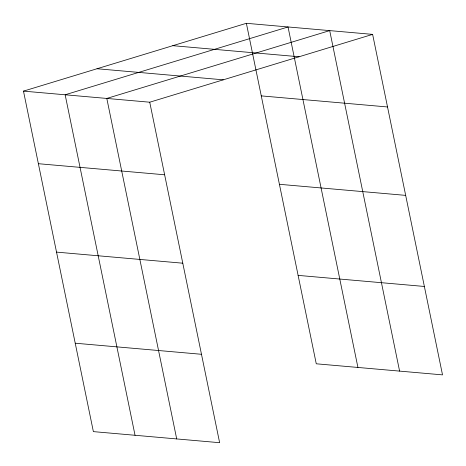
<?xml version="1.0" encoding="UTF-8"?>
<svg xmlns="http://www.w3.org/2000/svg" width="466" height="466" viewBox="0 0 466 466"><rect width="100%" height="100%" fill="white"/><g stroke="black" fill="none" stroke-linecap="round" stroke-linejoin="round"><path stroke-width="0.7" d="M23.481 91.126L149.737 102.205L219.632 442.7L93.375 431.621L23.481 91.126L246.368 23.3L372.625 34.379L442.519 374.874L316.263 363.795L246.368 23.3M149.737 102.205L372.625 34.379M172.816 45.68L299.073 56.759M97.033 68.741L223.29 79.82M261.269 95.885L387.526 106.964M279.414 184.297L405.676 195.376M38.381 163.706L164.638 174.785M56.526 252.118L182.783 263.197M298.112 275.383L424.375 286.462M75.224 343.209L201.481 354.288M399.595 371.111L329.701 30.61L106.807 98.437L176.701 438.931M357.929 367.453L288.035 26.958L65.147 94.779L135.041 435.279"/></g></svg>
